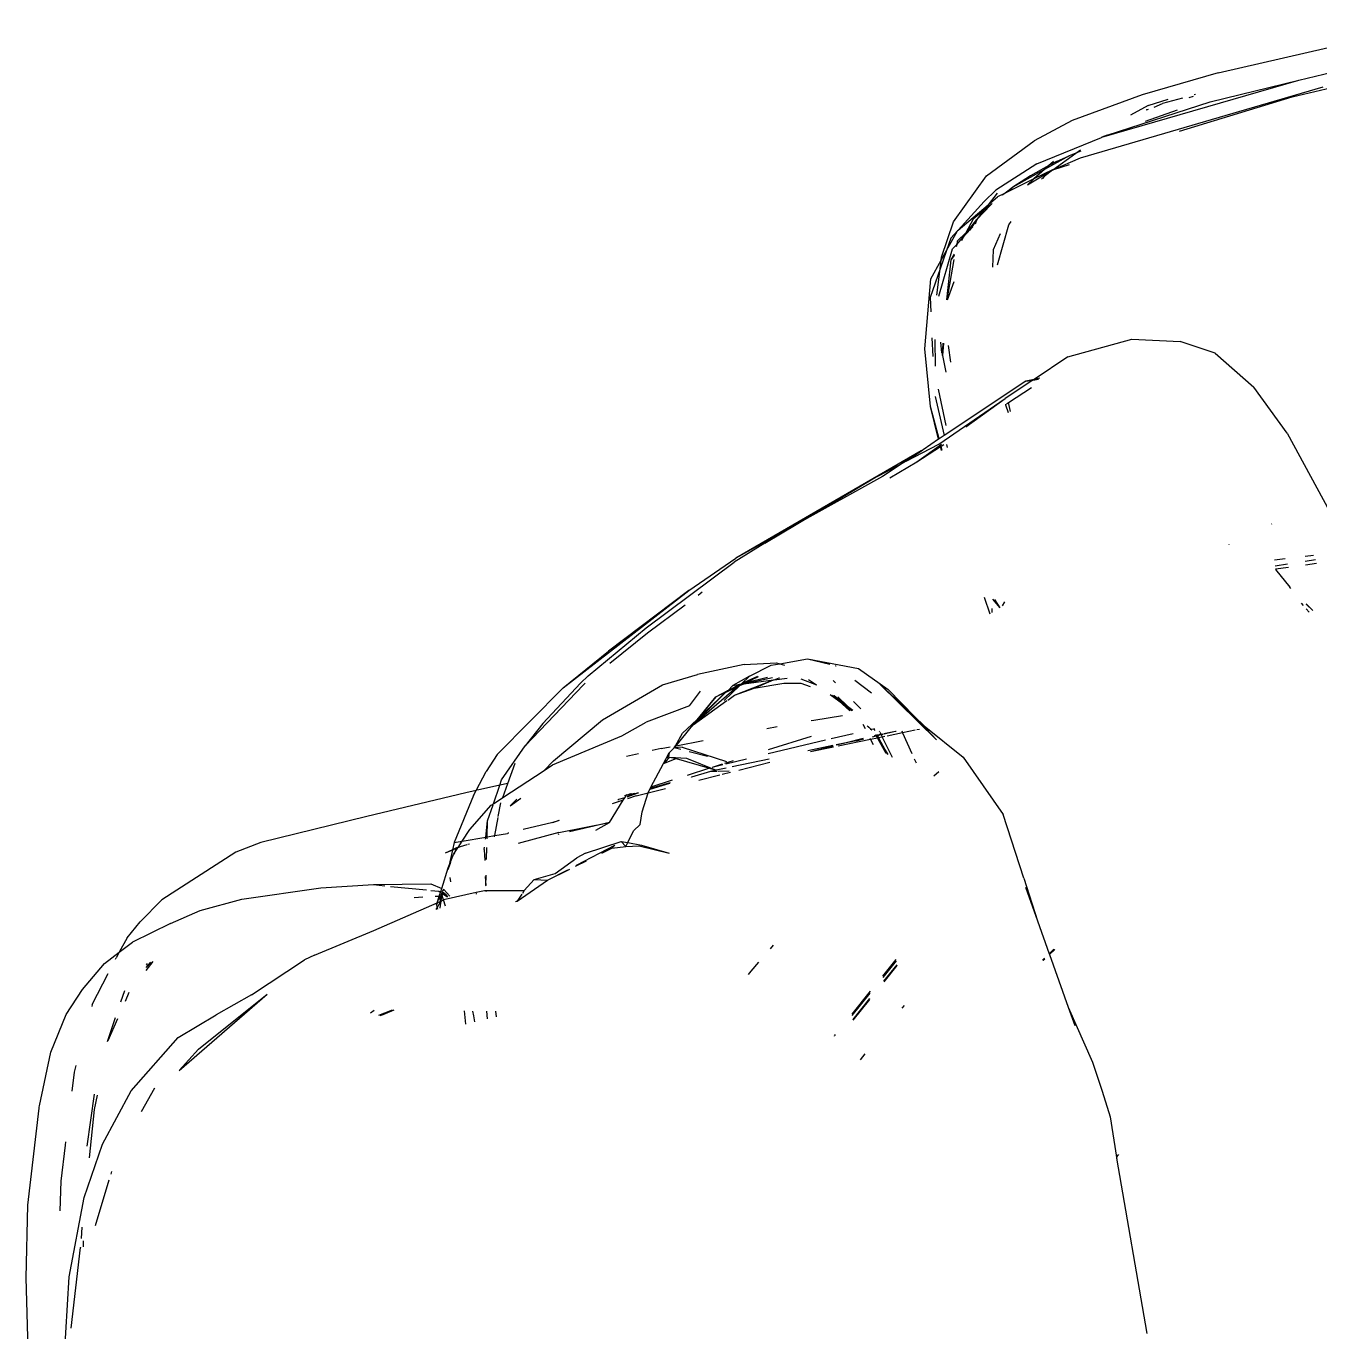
# Model space of a CAD drawing. Header units: millimetres. Extents: x -41292 to 298682, y -22072 to 33155.
# Drawn here: x 30122.3 to 30342.8, y -12692.2 to -12469.6 of the extents above; entities that cross this region are included whole.
import ezdxf

# ---------------------------------------------------------------- set-up
doc = ezdxf.new("R2010")
doc.units = ezdxf.units.MM

# ---------------------------------------------------------------- blocks, each defined once
blk = doc.blocks.new('rmfnasesx')
for p, q in [((57788.78, 3034.87), (57823.25, 3042.86)), ((57802.52, 3033.62), (57815.76, 3036.89)), ((57768.95, 3023.9), (57802.52, 3033.62)), ((57788.78, 3034.87), (57775.82, 3031.15)), ((57787.38, 3029.96), (57802.52, 3033.62)), ((57801.4, 3030.79), (57818.46, 3034.82)), ((57775.82, 3031.15), (57763.88, 3026.76)), ((57765.29, 3020.38), (57806.67, 3032.52)), ((57782.68, 3030.59), (57779.29, 3029.65)), ((57782.2, 3024.95), (57801.4, 3030.79)), ((57783.85, 3030.7), (57784.55, 3030.9)), ((57784.91, 3031.21), (57784.66, 3031.14)), ((57769.86, 3024.28), (57787.38, 3029.96)), ((57776.85, 3029.31), (57773.81, 3027.68)), ((57776.37, 3026.63), (57781.81, 3028.61)), ((57776.56, 3028.59), (57776.5, 3028.56)), ((57776.56, 3028.59), (57776.91, 3028.7)), ((57776.85, 3029.31), (57780.23, 3030.41)), ((57777.88, 3029.02), (57779.29, 3029.65)), ((57763.88, 3026.76), (57757.39, 3023.29)), ((57757.86, 3019.35), (57768.86, 3023.87)), ((57768.91, 3023.89), (57768.86, 3023.87)), ((57768.91, 3023.89), (57768.95, 3023.9)), ((57769.86, 3024.28), (57768.95, 3023.9)), ((57749.25, 3017.33), (57757.39, 3023.29)), ((57764.51, 3021.2), (57765.29, 3021.77)), ((57763.39, 3020.76), (57759.19, 3018.43)), ((57760.71, 3019.79), (57759.91, 3019.08)), ((57761.23, 3019.75), (57760.14, 3019.2)), ((57760.58, 3018.38), (57764.51, 3021.2)), ((57760.58, 3018.38), (57765.29, 3020.38)), ((57761.23, 3019.75), (57763.39, 3020.76)), ((57764.51, 3021.2), (57763.39, 3020.76)), ((57765.36, 3021.54), (57764.51, 3021.2)), ((57743.64, 3009.48), (57749.25, 3017.33)), ((57757.86, 3019.35), (57750.85, 3014.86)), ((57759.19, 3018.43), (57753.76, 3015.42)), ((57756.75, 3017.34), (57753.76, 3015.42)), ((57756.25, 3015.8), (57760.54, 3018.35)), ((57759.91, 3019.08), (57756.75, 3017.34)), ((57759.19, 3018.43), (57757.37, 3016.8)), ((57760.54, 3018.35), (57757.37, 3016.8)), ((57759.32, 3017.47), (57758.66, 3016.76)), ((57758.86, 3016.85), (57759.32, 3017.47)), ((57759.91, 3019.08), (57759.19, 3018.43)), ((57759.32, 3017.47), (57760.54, 3018.35)), ((57760.14, 3019.2), (57759.91, 3019.08)), ((57760.54, 3018.35), (57760.58, 3018.38)), ((57760.58, 3018.38), (57763.44, 3019.24)), ((57752.22, 3014.28), (57753.76, 3015.42)), ((57757.37, 3016.8), (57752.55, 3014.44)), ((57753.76, 3015.42), (57752.55, 3014.44)), ((57757.37, 3016.8), (57756.25, 3015.8)), ((57748.85, 3012.95), (57744.43, 3008.08)), ((57748.85, 3012.95), (57750.85, 3014.86)), ((57751.07, 3014.38), (57749.54, 3012.4)), ((57749.54, 3012.4), (57751.15, 3013.76)), ((57752.22, 3014.28), (57751.15, 3013.76)), ((57751.95, 3014.08), (57752.22, 3014.28)), ((57752.55, 3014.44), (57752.22, 3014.28)), ((57752.55, 3014.44), (57752.24, 3014.19)), ((57744.43, 3008.08), (57749.54, 3012.4)), ((57748.72, 3011.34), (57746.98, 3009.92)), ((57749.94, 3012.33), (57747.62, 3009.91)), ((57748.72, 3011.34), (57747.62, 3009.91)), ((57748.81, 3011.45), (57748.72, 3011.34)), ((57749.54, 3012.4), (57748.81, 3011.45)), ((57749.94, 3012.33), (57748.81, 3011.45)), ((57750.04, 3012.41), (57749.94, 3012.33)), ((57750.04, 3012.41), (57750.22, 3012.62)), ((57741.61, 3003.49), (57743.64, 3009.48)), ((57746.98, 3009.92), (57745.73, 3007.63)), ((57746.25, 3008.15), (57747.62, 3009.91)), ((57747.62, 3009.91), (57746.51, 3008.18)), ((57746.51, 3008.18), (57746.95, 3008.65)), ((57747.62, 3009.91), (57747.33, 3009.11)), ((57751.16, 3002.14), (57753.08, 3008.95)), ((57753.08, 3008.95), (57753.5, 3009.53)), ((57742.44, 3004.59), (57744.32, 3007.96)), ((57743.19, 3006.72), (57742.44, 3004.59)), ((57744.32, 3007.96), (57743.19, 3006.72)), ((57744.19, 3005.63), (57745.31, 3006.86)), ((57744.29, 3006.2), (57744.19, 3005.63)), ((57744.29, 3006.2), (57745.73, 3007.63)), ((57744.35, 3008.02), (57744.32, 3007.96)), ((57744.35, 3008.02), (57744.43, 3008.08)), ((57745.31, 3006.86), (57744.99, 3006.27)), ((57745.31, 3006.86), (57746.51, 3008.18)), ((57745.73, 3007.63), (57745.31, 3006.86)), ((57745.73, 3007.63), (57746.25, 3008.15)), ((57746.51, 3008.18), (57746.37, 3007.94)), ((57751.61, 3007.42), (57750.44, 3004.72)), ((57741.13, 2996.81), (57743.48, 3004.86)), ((57742.44, 3004.59), (57741.35, 3001.47)), ((57741.54, 3002.96), (57742.44, 3004.59)), ((57743.74, 3003.98), (57743.2, 3002.98)), ((57743.74, 3003.83), (57743.2, 3002.98)), ((57743.48, 3004.86), (57744.19, 3005.63)), ((57744.19, 3005.63), (57744.11, 3005.2)), ((57750.44, 3004.72), (57750.32, 3001.73)), ((57739.78, 2999.79), (57741.54, 3002.96)), ((57741.35, 3001.47), (57741.54, 3002.96)), ((57741.54, 3002.96), (57741.61, 3003.49)), ((57743.2, 3002.98), (57742.48, 2996.18)), ((57743.73, 3003.09), (57742.5, 2996.16)), ((57743.74, 3003.72), (57743.2, 3002.98)), ((57738.74, 2987.84), (57739.78, 2999.79)), ((57741.35, 3001.47), (57739.65, 2996.6)), ((57740.79, 2996.97), (57741.35, 3001.47)), ((57743.71, 2999.25), (57742.57, 2996.13)), ((57739.65, 2996.6), (57739.77, 2994.13)), ((57739.98, 2989.7), (57740.14, 2986.51)), ((57740.57, 2984.88), (57740.52, 2989.45)), ((57741.66, 2987.14), (57741.48, 2988.99)), ((57741.78, 2986.7), (57741.9, 2988.79)), ((57741.93, 2988.77), (57741.78, 2986.7)), ((57742.72, 2988.4), (57743.13, 2985.58)), ((57763.15, 2986.46), (57774.07, 2989.48)), ((57774.07, 2989.48), (57782.28, 2989.1)), ((57788.27, 2987.12), (57782.28, 2989.1)), ((57739.73, 2977.98), (57738.74, 2987.84)), ((57741.66, 2987.14), (57741.78, 2986.7)), ((57741.78, 2986.7), (57742.37, 2983.87)), ((57763.15, 2986.46), (57757.38, 2982.62)), ((57788.27, 2987.12), (57794.85, 2981.31)), ((57756, 2982.34), (57742.08, 2973.05)), ((57757.2, 2982.51), (57752.48, 2979.37)), ((57757.38, 2982.62), (57756, 2982.34)), ((57756, 2982.34), (57757.2, 2982.51)), ((57757.2, 2982.51), (57758.13, 2982.64)), ((57757.38, 2982.62), (57757.2, 2982.51)), ((57758.39, 2982.83), (57757.38, 2982.62)), ((57740.51, 2979.71), (57742.08, 2973.05)), ((57742.41, 2974.73), (57741.07, 2980.95)), ((57741.13, 2971.6), (57752.48, 2979.37)), ((57745.73, 2974.53), (57752.48, 2979.37)), ((57753, 2978.69), (57756.94, 2981.25)), ((57800.53, 2973.43), (57794.85, 2981.31)), ((57741.19, 2972.46), (57739.73, 2977.98)), ((57741.12, 2972.41), (57739.73, 2977.98)), ((57752.59, 2978.21), (57752.56, 2978.39)), ((57753.01, 2976.91), (57752.59, 2978.21)), ((57752.68, 2978.48), (57753, 2978.69)), ((57753.39, 2977.14), (57753, 2978.69)), ((57742.08, 2973.05), (57741.19, 2972.46)), ((57800.53, 2973.43), (57809.55, 2956.78)), ((57738.11, 2970.43), (57729.89, 2965.67)), ((57738.11, 2970.43), (57735.16, 2968.45)), ((57735.59, 2968.68), (57741.13, 2971.6)), ((57738.38, 2970.48), (57735.59, 2968.68)), ((57737.4, 2968.55), (57741.6, 2971.57)), ((57737.4, 2968.55), (57741.43, 2971.17)), ((57738.46, 2970.63), (57738.11, 2970.43)), ((57741.12, 2972.41), (57738.46, 2970.63)), ((57741.19, 2972.46), (57741.12, 2972.41)), ((57741.43, 2971.17), (57741.52, 2971.23)), ((57741.6, 2970.48), (57741.43, 2971.17)), ((57741.52, 2971.23), (57742, 2971.54)), ((57741.7, 2970.53), (57741.52, 2971.23)), ((57742.45, 2971.51), (57742.57, 2970.98)), ((57729.89, 2965.67), (57735.05, 2968.39)), ((57735.05, 2968.39), (57731.55, 2966.06)), ((57732.78, 2965.85), (57737.4, 2968.55)), ((57735.16, 2968.45), (57735.05, 2968.39)), ((57735.59, 2968.68), (57735.16, 2968.45)), ((57731.55, 2966.06), (57717.13, 2958.05)), ((57729.89, 2965.67), (57706.53, 2952.15)), ((57717.13, 2958.05), (57729.89, 2965.67)), ((57717.13, 2958.05), (57706.53, 2952.15)), ((57711.51, 2954.69), (57717.13, 2958.05)), ((57797.86, 2957.96), (57797.91, 2957.99)), ((57711.51, 2954.69), (57706.24, 2951.45)), ((57790.59, 2954.51), (57790.61, 2954.48)), ((57803.61, 2952.49), (57805.01, 2952.67)), ((57691.28, 2940.28), (57706.24, 2951.45)), ((57698.55, 2946.62), (57706.53, 2952.15)), ((57798.39, 2951.83), (57800.19, 2952.06)), ((57800.56, 2951.09), (57798.48, 2950.76)), ((57798.52, 2950.29), (57800.75, 2950.61)), ((57805.34, 2951.84), (57803.62, 2951.57)), ((57803.63, 2951.02), (57805.55, 2951.29)), ((57798.53, 2950.21), (57800.96, 2947.17)), ((57677.13, 2930.01), (57698.55, 2946.62)), ((57698.55, 2946.62), (57684.84, 2936.28)), ((57700.13, 2945.84), (57700.83, 2946.37)), ((57801.14, 2946.98), (57800.96, 2947.17)), ((57691.47, 2939.41), (57697.91, 2944.19)), ((57748.85, 2945.46), (57749.87, 2942.65)), ((57750.31, 2945.14), (57751.53, 2943.68)), ((57750.63, 2945.07), (57751.55, 2943.69)), ((57752.01, 2943.98), (57752.41, 2944.69)), ((57802.89, 2944.48), (57803.26, 2944.07)), ((57804.88, 2943.23), (57803.76, 2944.34)), ((57804.88, 2943.23), (57803.76, 2944.31)), ((57750.18, 2943.54), (57750.2, 2942.85)), ((57803.77, 2943.49), (57804.28, 2942.93)), ((57681.37, 2932.08), (57691.28, 2940.28)), ((57685.09, 2934.24), (57691.47, 2939.41)), ((57677.13, 2930.01), (57684.84, 2936.28)), ((57714.05, 2934.12), (57718.78, 2934.95)), ((57718.78, 2934.95), (57722.54, 2934.05)), ((57718.78, 2934.95), (57727.48, 2933.31)), ((57707.96, 2934.02), (57699.99, 2932.28)), ((57707.96, 2934.02), (57713.46, 2934.27)), ((57708.9, 2932.02), (57712.58, 2933.86)), ((57712.58, 2933.86), (57714.05, 2934.12)), ((57713.46, 2934.27), (57714.05, 2934.12)), ((57714.05, 2934.12), (57714.86, 2933.9)), ((57723.47, 2933.83), (57723.58, 2933.8)), ((57723.58, 2933.8), (57723.63, 2933.76)), ((57727.48, 2933.31), (57732.54, 2929.75)), ((57670.61, 2920.11), (57680.55, 2930.55)), ((57673.63, 2923.92), (57680.06, 2930.83)), ((57681.37, 2932.08), (57680.06, 2930.83)), ((57680.55, 2930.55), (57680.86, 2930.81)), ((57683.8, 2924.56), (57694.02, 2930.54)), ((57694.02, 2930.54), (57699.99, 2932.28)), ((57704.56, 2927.84), (57707.25, 2930.43)), ((57705.23, 2929.59), (57707.22, 2930.65)), ((57705.23, 2929.59), (57706.06, 2930.4)), ((57708.9, 2932.02), (57706.06, 2930.4)), ((57706.06, 2930.4), (57707.22, 2930.65)), ((57706.34, 2928.79), (57712.95, 2931.37)), ((57706.63, 2930.14), (57707.22, 2930.65)), ((57706.63, 2930.14), (57707.25, 2930.43)), ((57707.22, 2930.65), (57707.51, 2930.68)), ((57707.25, 2930.43), (57707.88, 2930.73)), ((57707.25, 2930.43), (57707.51, 2930.68)), ((57707.57, 2930.74), (57707.51, 2930.68)), ((57707.57, 2930.74), (57708.9, 2932.02)), ((57710.25, 2931.95), (57707.57, 2930.74)), ((57707.57, 2930.74), (57708.07, 2930.82)), ((57707.57, 2930.74), (57707.88, 2930.73)), ((57707.88, 2930.73), (57712.81, 2931.81)), ((57707.88, 2930.73), (57712.95, 2931.37)), ((57707.88, 2930.73), (57708.07, 2930.82)), ((57708.07, 2930.82), (57708.27, 2930.92)), ((57708.27, 2930.92), (57710.42, 2931.94)), ((57708.27, 2930.92), (57711.94, 2931.85)), ((57709.66, 2929.99), (57712.95, 2931.37)), ((57709.66, 2929.99), (57714.74, 2930.83)), ((57712.95, 2931.37), (57713.1, 2931.39)), ((57713.1, 2931.39), (57713.91, 2931.75)), ((57713.1, 2931.39), (57715.3, 2931.67)), ((57713.91, 2931.75), (57713.96, 2931.74)), ((57714.74, 2930.83), (57717.6, 2930.82)), ((57717.6, 2930.82), (57719.22, 2930.24)), ((57717.61, 2931.55), (57720.28, 2930.53)), ((57718.92, 2931.47), (57720.28, 2930.53)), ((57723.14, 2931.26), (57723.54, 2930.85)), ((57726.84, 2931.32), (57729.67, 2929.15)), ((57731.07, 2930.65), (57740.75, 2921.18)), ((57731.07, 2930.65), (57737.04, 2925.06)), ((57665.86, 2918.64), (57677.13, 2930.01)), ((57698.63, 2926.93), (57700.53, 2929.46)), ((57699.42, 2923.91), (57706.63, 2930.14)), ((57699.42, 2923.91), (57704.91, 2929.32)), ((57703.14, 2928.48), (57699.89, 2924.59)), ((57700.22, 2924.9), (57704.91, 2929.32)), ((57700.22, 2924.9), (57703.14, 2928.48)), ((57703.14, 2928.48), (57705.16, 2929.55)), ((57703.14, 2928.48), (57704.91, 2929.32)), ((57704.91, 2929.32), (57704.99, 2929.36)), ((57704.99, 2929.36), (57706.63, 2930.14)), ((57704.99, 2929.36), (57705.16, 2929.55)), ((57705.16, 2929.55), (57705.23, 2929.59)), ((57705.16, 2927.94), (57706.34, 2928.79)), ((57706.34, 2928.79), (57709.66, 2929.99)), ((57722.64, 2928.87), (57724.1, 2927.8)), ((57723.02, 2928.76), (57724.1, 2927.8)), ((57723.32, 2928.67), (57723.23, 2928.7)), ((57726.32, 2926.18), (57723.32, 2928.67)), ((57723.32, 2928.67), (57725.58, 2926.91)), ((57723.96, 2928.49), (57725.58, 2926.91)), ((57732.54, 2929.75), (57737.04, 2925.06)), ((57698.63, 2926.93), (57691.27, 2924.14)), ((57699.27, 2923.73), (57705.03, 2927.84)), ((57724.1, 2927.8), (57726.32, 2926.18)), ((57724.1, 2927.8), (57725.99, 2926.12)), ((57725.58, 2926.91), (57726.32, 2926.18)), ((57725.58, 2926.91), (57726.48, 2926.2)), ((57726.61, 2927.72), (57727.86, 2926.44)), ((57673.63, 2923.92), (57670.61, 2920.11)), ((57675.46, 2917.6), (57683.8, 2924.56)), ((57687.1, 2921.84), (57691.27, 2924.14)), ((57697.44, 2922.27), (57699.89, 2924.59)), ((57699.89, 2924.59), (57698.93, 2923.43)), ((57699.17, 2923.6), (57699.27, 2923.73)), ((57699.27, 2923.73), (57699.42, 2923.91)), ((57699.42, 2923.91), (57700.22, 2924.9)), ((57699.89, 2924.59), (57700.22, 2924.9)), ((57719.82, 2924.46), (57719.4, 2924.39)), ((57724.73, 2925.25), (57719.82, 2924.46)), ((57728.17, 2923.84), (57728.57, 2923.06)), ((57737.04, 2925.06), (57738.66, 2923.54)), ((57737.04, 2925.06), (57740.75, 2921.18)), ((57675.3, 2916.88), (57687.1, 2921.84)), ((57696.25, 2920.14), (57697.44, 2922.27)), ((57696.36, 2920.16), (57699.17, 2923.6)), ((57698.93, 2923.43), (57699.17, 2923.6)), ((57713.59, 2923.35), (57711.82, 2923.04)), ((57719.38, 2921.75), (57712.03, 2919.45)), ((57726.53, 2922.2), (57722.77, 2921.31)), ((57728.91, 2923.53), (57729.59, 2922.93)), ((57729.12, 2923.45), (57729.59, 2922.93)), ((57729.4, 2921.42), (57729.51, 2921.21)), ((57729.49, 2922.91), (57729.43, 2922.9)), ((57729.59, 2922.93), (57729.49, 2922.91)), ((57730.69, 2921.45), (57729.51, 2921.21)), ((57729.63, 2922.93), (57729.59, 2922.93)), ((57730.09, 2923), (57729.63, 2922.93)), ((57729.63, 2922.93), (57729.68, 2922.85)), ((57729.68, 2922.85), (57729.72, 2922.84)), ((57729.85, 2921.69), (57730.45, 2921.83)), ((57730.07, 2923.06), (57730.09, 2923)), ((57730.17, 2923.01), (57730.09, 2923)), ((57730.09, 2923), (57730.23, 2922.75)), ((57730.42, 2921.93), (57730.14, 2921.85)), ((57730.36, 2921.98), (57730.42, 2921.93)), ((57730.42, 2921.93), (57730.64, 2921.97)), ((57730.42, 2921.93), (57730.45, 2921.83)), ((57730.45, 2921.83), (57730.68, 2921.89)), ((57730.45, 2921.83), (57730.69, 2921.45)), ((57730.57, 2922.11), (57730.64, 2921.97)), ((57730.64, 2921.97), (57731.27, 2922.1)), ((57730.64, 2921.97), (57730.68, 2921.89)), ((57730.68, 2921.89), (57731.3, 2922.04)), ((57730.68, 2921.89), (57730.89, 2921.49)), ((57730.89, 2921.49), (57730.69, 2921.45)), ((57730.69, 2921.45), (57732.34, 2918.76)), ((57730.69, 2921.45), (57732.14, 2918.89)), ((57730.69, 2921.45), (57731.99, 2919.41)), ((57731.51, 2921.62), (57730.89, 2921.49)), ((57730.89, 2921.49), (57731.99, 2919.41)), ((57730.98, 2922.68), (57731.02, 2922.6)), ((57731.11, 2922.42), (57731.27, 2922.1)), ((57731.27, 2922.1), (57731.61, 2922.17)), ((57731.27, 2922.1), (57731.3, 2922.04)), ((57731.3, 2922.04), (57731.65, 2922.12)), ((57731.3, 2922.04), (57731.51, 2921.62)), ((57731.96, 2921.71), (57731.51, 2921.62)), ((57731.51, 2921.62), (57733.21, 2918.18)), ((57731.79, 2922.21), (57733.49, 2922.57)), ((57731.85, 2922.17), (57733.49, 2922.57)), ((57734.97, 2922.33), (57732.37, 2921.8)), ((57733.49, 2922.57), (57733.79, 2922.64)), ((57733.79, 2922.64), (57733.85, 2922.65)), ((57734.82, 2922.68), (57734.97, 2922.33)), ((57737.11, 2922.78), (57734.97, 2922.33)), ((57734.97, 2922.33), (57736.55, 2918.83)), ((57737.83, 2922.92), (57737.41, 2922.84)), ((57738.66, 2923.54), (57745.31, 2918.19)), ((57666.59, 2914.32), (57670.61, 2920.11)), ((57693.8, 2919.66), (57692.29, 2919.32)), ((57693.8, 2919.66), (57695.35, 2919.96)), ((57695.19, 2918.96), (57696.05, 2919.77)), ((57696.05, 2919.77), (57696.36, 2920.16)), ((57696.05, 2919.77), (57696.25, 2920.14)), ((57697.38, 2919.93), (57696.05, 2919.77)), ((57697.15, 2919.48), (57696.05, 2919.77)), ((57696.17, 2920.12), (57696.25, 2920.14)), ((57696.25, 2920.14), (57696.36, 2920.16)), ((57696.36, 2920.16), (57700.95, 2921.04)), ((57697.38, 2919.93), (57704.95, 2917.45)), ((57721.81, 2921.08), (57712.07, 2918.75)), ((57723.1, 2920.17), (57718.81, 2919.26)), ((57723.14, 2920.08), (57719.3, 2919.1)), ((57723.22, 2919.9), (57719.3, 2919.1)), ((57725.36, 2920.65), (57723.65, 2920.28)), ((57725.36, 2920.65), (57723.73, 2920.23)), ((57729.51, 2921.21), (57724, 2920.07)), ((57728.24, 2921.37), (57725.36, 2920.65)), ((57727.05, 2921), (57725.36, 2920.65)), ((57727.05, 2921), (57728.35, 2921.32)), ((57729.51, 2921.21), (57729.96, 2920.34)), ((57731.99, 2919.41), (57732.34, 2918.76)), ((57731.99, 2919.41), (57732.46, 2918.68)), ((57665.86, 2918.64), (57664.01, 2915.73)), ((57667.68, 2913.73), (57668.94, 2917.2)), ((57673.88, 2915.95), (57675.46, 2917.6)), ((57689.94, 2918.79), (57687.89, 2918.32)), ((57692.08, 2913.08), (57694.19, 2917.1)), ((57694.19, 2917.1), (57695.19, 2918.96)), ((57694.19, 2917.1), (57696.37, 2917.99)), ((57694.95, 2917.87), (57694.19, 2917.1)), ((57694.19, 2917.1), (57694.92, 2917.73)), ((57694.92, 2917.73), (57694.95, 2917.87)), ((57694.95, 2917.87), (57695.04, 2918.32)), ((57695.28, 2918.21), (57694.95, 2917.87)), ((57695.19, 2918.96), (57695.04, 2918.32)), ((57695.28, 2918.21), (57696.37, 2917.99)), ((57695.28, 2918.21), (57698.14, 2918.01)), ((57696.37, 2917.99), (57702.07, 2916.32)), ((57698.14, 2918.01), (57703.21, 2915.99)), ((57701.69, 2918.3), (57698.6, 2919.11)), ((57704.22, 2917), (57702.51, 2916.46)), ((57706.11, 2917.59), (57704.61, 2917.12)), ((57708.38, 2917.87), (57704.84, 2917.02)), ((57712.21, 2917.86), (57705.91, 2916.53)), ((57707.06, 2916), (57712.35, 2917.34)), ((57719.3, 2919.1), (57719.27, 2919.11)), ((57736.96, 2917.92), (57737.27, 2917.24)), ((57745.31, 2918.19), (57752.11, 2908.44)), ((57662.27, 2912.51), (57664.01, 2915.73)), ((57666.81, 2911.31), (57673.88, 2915.95)), ((57673.88, 2915.95), (57675.3, 2916.88)), ((57702.07, 2916.32), (57698.26, 2915.08)), ((57698.98, 2914.79), (57698.92, 2914.82)), ((57702.24, 2915.75), (57698.98, 2914.79)), ((57700.26, 2914.28), (57703.84, 2915.19)), ((57702.07, 2916.32), (57703.21, 2915.99)), ((57703.21, 2915.99), (57702.24, 2915.75)), ((57703.38, 2915.78), (57702.24, 2915.75)), ((57704.33, 2916.9), (57702.51, 2916.46)), ((57704.92, 2916.32), (57703.21, 2915.99)), ((57705.43, 2915.82), (57703.51, 2915.78)), ((57704.22, 2915.28), (57705.61, 2915.63)), ((57740.32, 2915.04), (57741.13, 2915.77)), ((57662.27, 2912.51), (57660.52, 2912.11)), ((57661.8, 2911.69), (57662.27, 2912.51)), ((57666.29, 2913.42), (57662.5, 2912.56)), ((57665.21, 2910.26), (57666.29, 2913.42)), ((57666.29, 2913.42), (57666.59, 2914.32)), ((57667.68, 2913.73), (57666.29, 2913.42)), ((57666.81, 2911.31), (57667.68, 2913.73)), ((57691.6, 2912.09), (57694.56, 2912.84)), ((57691.67, 2912.31), (57691.88, 2912.71)), ((57695.25, 2913.7), (57691.88, 2912.71)), ((57691.88, 2912.71), (57691.96, 2912.85)), ((57695.33, 2913.8), (57691.96, 2912.85)), ((57691.96, 2912.85), (57692.08, 2913.08)), ((57695.69, 2914.25), (57692.08, 2913.08)), ((57660.52, 2912.11), (57643.62, 2908.07)), ((57661.8, 2911.69), (57658.51, 2903.64)), ((57664.83, 2910.01), (57665.21, 2910.26)), ((57665.21, 2910.26), (57666.81, 2911.31)), ((57666.05, 2908.07), (57666.49, 2910.41)), ((57668.08, 2909.89), (57669.88, 2911.23)), ((57668.08, 2909.89), (57669.2, 2911.06)), ((57684.98, 2907.07), (57687.34, 2910.87)), ((57687.34, 2910.87), (57685.44, 2910.27)), ((57686.41, 2910.88), (57686.56, 2910.98)), ((57687.6, 2911.29), (57686.56, 2910.98)), ((57687.34, 2910.87), (57687.6, 2911.29)), ((57687.84, 2911.67), (57687.55, 2911.6)), ((57687.6, 2911.29), (57687.84, 2911.67)), ((57687.84, 2911.67), (57687.95, 2911.86)), ((57688.56, 2911.93), (57687.97, 2911.74)), ((57689.31, 2912.02), (57687.98, 2911.71)), ((57688.83, 2911.97), (57687.98, 2911.71)), ((57689.91, 2912.1), (57688.03, 2911.47)), ((57688.03, 2911.44), (57689.91, 2912.1)), ((57689.56, 2911.58), (57688.09, 2911.11)), ((57689.56, 2911.58), (57691.6, 2912.09)), ((57689.91, 2912.1), (57689.95, 2912.1)), ((57690.59, 2908.88), (57691.6, 2912.09)), ((57691.6, 2912.09), (57691.67, 2912.31)), ((57643.62, 2908.07), (57625.55, 2903.64)), ((57661.21, 2905.86), (57664.83, 2910.01)), ((57664.22, 2907.35), (57665.15, 2910.09)), ((57690.26, 2906.73), (57690.59, 2908.88)), ((57755.65, 2897.55), (57752.11, 2908.44)), ((57659.9, 2903.88), (57661.21, 2905.86)), ((57663.9, 2904.57), (57664.22, 2907.35)), ((57664.15, 2904.62), (57664.22, 2907.35)), ((57665.44, 2904.84), (57666.02, 2907.92)), ((57675.35, 2907.07), (57670.27, 2905.84)), ((57675.35, 2907.07), (57676.4, 2907.43)), ((57676.42, 2907.41), (57675.35, 2907.07)), ((57676.38, 2905.38), (57684.98, 2907.07)), ((57684.98, 2907.07), (57678.16, 2905.48)), ((57682.67, 2905.74), (57684.98, 2907.07)), ((57689.12, 2905.64), (57690.26, 2906.73)), ((57625.55, 2903.64), (57621.29, 2901.98)), ((57658.51, 2903.64), (57658.23, 2902.41)), ((57658.51, 2903.64), (57659.9, 2903.88)), ((57659.2, 2902.82), (57659.9, 2903.88)), ((57659.9, 2903.88), (57663.9, 2904.57)), ((57663.86, 2904.2), (57663.9, 2904.57)), ((57663.9, 2904.57), (57664.15, 2904.62)), ((57664.14, 2904.27), (57664.15, 2904.62)), ((57664.15, 2904.62), (57665.44, 2904.84)), ((57665.4, 2904.61), (57665.44, 2904.84)), ((57665.44, 2904.84), (57667.64, 2905.21)), ((57667.76, 2905.24), (57667.64, 2905.21)), ((57667.84, 2905.26), (57667.76, 2905.24)), ((57676.38, 2905.38), (57669.45, 2903.45)), ((57676.39, 2905.07), (57676.21, 2905.03)), ((57680.9, 2901.82), (57686.98, 2903.83)), ((57687.78, 2902.96), (57686.98, 2903.83)), ((57686.98, 2903.83), (57688.11, 2903.62)), ((57687.78, 2902.96), (57688.11, 2903.62)), ((57688.11, 2903.62), (57689.12, 2905.64)), ((57688.11, 2903.62), (57690.47, 2903.19)), ((57621.29, 2901.98), (57608.69, 2893.86)), ((57658.23, 2902.41), (57657.02, 2901.81)), ((57658.22, 2902.33), (57657.02, 2901.81)), ((57658.22, 2902.33), (57657.6, 2899.61)), ((57657.6, 2899.61), (57658.39, 2901.59)), ((57658.88, 2902.62), (57658.22, 2902.33)), ((57658.23, 2902.41), (57658.22, 2902.33)), ((57658.93, 2902.74), (57658.23, 2902.41)), ((57658.39, 2901.59), (57658.58, 2901.88)), ((57658.58, 2901.88), (57658.5, 2901.67)), ((57658.58, 2901.88), (57659.15, 2902.74)), ((57658.88, 2902.62), (57658.58, 2901.88)), ((57658.93, 2902.74), (57658.88, 2902.62)), ((57659.15, 2902.74), (57658.88, 2902.62)), ((57659.2, 2902.82), (57658.93, 2902.74)), ((57659.53, 2902.9), (57659.15, 2902.74)), ((57659.15, 2902.74), (57659.2, 2902.82)), ((57659.53, 2902.9), (57659.2, 2902.82)), ((57660.69, 2903.24), (57659.53, 2902.9)), ((57661.16, 2903.37), (57660.86, 2903.29)), ((57663.66, 2902.47), (57663.71, 2902.88)), ((57663.66, 2902.47), (57663.73, 2900.58)), ((57664.04, 2900.77), (57664.1, 2902.8)), ((57679.36, 2899.77), (57685.91, 2903.18)), ((57680.9, 2901.82), (57679.46, 2901.03)), ((57683.68, 2901.81), (57685.42, 2902.68)), ((57685.91, 2903.18), (57685.42, 2902.68)), ((57685.42, 2902.68), (57687.78, 2902.96)), ((57687.78, 2902.96), (57690.08, 2903.09)), ((57690.08, 2903.09), (57695.16, 2901.81)), ((57690.47, 2903.19), (57695.16, 2901.81)), ((57656.42, 2895.79), (57657.49, 2899.33)), ((57657.49, 2899.33), (57657.6, 2899.61)), ((57657.93, 2900.25), (57657.51, 2899.17)), ((57657.6, 2899.61), (57657.51, 2899.17)), ((57657.51, 2899.17), (57657.53, 2899.05)), ((57675.77, 2898.39), (57679.46, 2901.03)), ((57679.23, 2899.59), (57681.1, 2900.52)), ((57657.77, 2897.7), (57657.9, 2896.92)), ((57663.83, 2897.84), (57663.92, 2896.31)), ((57663.92, 2896.31), (57663.96, 2898.06)), ((57669.29, 2893.63), (57674.46, 2897.22)), ((57670.45, 2895.44), (57672.17, 2897.36)), ((57672.17, 2897.36), (57675.77, 2898.39)), ((57672.17, 2897.36), (57674.46, 2897.22)), ((57674.46, 2897.22), (57678.24, 2899.1)), ((57674.46, 2897.22), (57677.88, 2899)), ((57755.65, 2897.55), (57757.97, 2890.31)), ((57622.33, 2893.99), (57635.81, 2895.93)), ((57635.81, 2895.93), (57644.75, 2896.47)), ((57644.75, 2896.47), (57654.54, 2896.59)), ((57644.75, 2896.47), (57646.71, 2896.27)), ((57647.66, 2896.17), (57653.81, 2895.55)), ((57654.54, 2896.59), (57656.42, 2895.79)), ((57654.55, 2895.47), (57655.89, 2895.34)), ((57655.89, 2895.34), (57656.24, 2895.26)), ((57655.89, 2895.34), (57656.2, 2895.15)), ((57655.98, 2894.52), (57656.2, 2895.15)), ((57656.2, 2895.15), (57656.24, 2895.26)), ((57656.41, 2895.01), (57656.2, 2894.54)), ((57656.24, 2895.26), (57656.42, 2895.79)), ((57656.31, 2895.08), (57656.41, 2895.01)), ((57656.38, 2894.55), (57656.47, 2894.98)), ((57656.39, 2895.22), (57656.49, 2895.19)), ((57656.49, 2895.19), (57656.41, 2895.01)), ((57656.41, 2895.01), (57656.47, 2894.98)), ((57656.44, 2894.55), (57656.47, 2894.98)), ((57656.47, 2894.98), (57656.49, 2895.19)), ((57656.47, 2894.98), (57656.62, 2894.88)), ((57656.49, 2895.19), (57656.54, 2895.31)), ((57656.49, 2895.19), (57656.72, 2895.14)), ((57656.49, 2894.55), (57656.62, 2894.88)), ((57656.54, 2895.31), (57656.77, 2895.64)), ((57656.62, 2894.88), (57656.72, 2895.14)), ((57656.62, 2894.88), (57657.37, 2894.41)), ((57656.65, 2895.69), (57656.77, 2895.64)), ((57656.72, 2895.14), (57657.16, 2894.77)), ((57656.77, 2895.64), (57657.78, 2894.49)), ((57657.01, 2893.98), (57662.29, 2895.2)), ((57657.16, 2894.77), (57657.37, 2894.41)), ((57662.29, 2895.2), (57663.69, 2895.47)), ((57662.32, 2894.82), (57662.29, 2895.2)), ((57663.69, 2895.47), (57664.03, 2895.36)), ((57663.69, 2895.47), (57670.45, 2895.44)), ((57663.92, 2896.31), (57663.89, 2896.27)), ((57670.07, 2894.84), (57669.29, 2893.63)), ((57670.45, 2895.44), (57670.15, 2894.97)), ((57755.94, 2896.02), (57757.97, 2890.31)), ((57608.69, 2893.86), (57604.99, 2890.12)), ((57615.22, 2892.08), (57622.33, 2893.99)), ((57644.83, 2888.64), (57655.63, 2893.37)), ((57651.73, 2894.29), (57653.19, 2894.37)), ((57655.31, 2894.49), (57655.98, 2894.52)), ((57655.44, 2892.21), (57655.63, 2892.53)), ((57655.7, 2893.4), (57655.52, 2893)), ((57655.52, 2893), (57655.63, 2893.37)), ((57655.52, 2893), (57655.63, 2892.53)), ((57655.63, 2893.37), (57655.95, 2894.43)), ((57655.63, 2892.53), (57656.14, 2893.42)), ((57655.63, 2893.37), (57655.7, 2893.4)), ((57655.63, 2892.53), (57655.68, 2892.29)), ((57655.7, 2893.4), (57656.18, 2893.61)), ((57655.73, 2893.46), (57655.7, 2893.4)), ((57656.2, 2894.54), (57655.86, 2893.78)), ((57655.95, 2894.43), (57655.98, 2894.52)), ((57655.98, 2894.52), (57656.2, 2894.54)), ((57656.13, 2892.46), (57656.16, 2892.49)), ((57656.14, 2893.42), (57656.18, 2893.61)), ((57656.16, 2892.49), (57656.32, 2893.67)), ((57656.18, 2893.61), (57656.38, 2894.55)), ((57656.18, 2893.61), (57656.32, 2893.67)), ((57656.2, 2894.54), (57656.38, 2894.55)), ((57656.32, 2893.67), (57656.44, 2894.55)), ((57656.32, 2893.67), (57656.72, 2893.85)), ((57656.38, 2894.55), (57656.44, 2894.55)), ((57656.44, 2894.55), (57656.49, 2894.55)), ((57656.72, 2893.85), (57656.49, 2894.55)), ((57656.72, 2893.85), (57657.01, 2893.98)), ((57657.07, 2892.8), (57656.72, 2893.85)), ((57669, 2893.61), (57669.29, 2893.63)), ((57669.08, 2893.7), (57669.29, 2893.63)), ((57610.19, 2889.81), (57615.22, 2892.08)), ((57757.97, 2890.31), (57759.97, 2884.69)), ((57602.81, 2887.39), (57604.99, 2890.12)), ((57610.19, 2889.81), (57603.67, 2886.66)), ((57634.71, 2884.42), (57644.83, 2888.64)), ((57602.81, 2887.39), (57601.44, 2884.94)), ((57601.44, 2884.94), (57603.67, 2886.66)), ((57712.44, 2885.51), (57712.98, 2886.13)), ((57598.94, 2883), (57601.44, 2884.94)), ((57600.81, 2883.78), (57600.9, 2883.97)), ((57601.44, 2884.94), (57600.9, 2883.97)), ((57623.99, 2877.65), (57633.04, 2883.66)), ((57634.71, 2884.42), (57633.04, 2883.66)), ((57731.59, 2880.86), (57733.88, 2883.69)), ((57759.17, 2883.92), (57758.84, 2883.6)), ((57759.19, 2883.83), (57758.88, 2883.54)), ((57759.2, 2883.78), (57758.91, 2883.5)), ((57760.76, 2885.45), (57759.97, 2884.69)), ((57759.97, 2884.69), (57759.99, 2884.61)), ((57760.85, 2885.43), (57759.99, 2884.61)), ((57759.99, 2884.61), (57760.01, 2884.56)), ((57760.91, 2885.42), (57760.01, 2884.56)), ((57760.01, 2884.56), (57763.2, 2875.59)), ((57595.15, 2878.56), (57598.94, 2883)), ((57596.84, 2876.04), (57599.55, 2881.33)), ((57606.03, 2881.84), (57607.24, 2883.35)), ((57606.89, 2883.22), (57606.04, 2882.35)), ((57606.04, 2882.35), (57606.78, 2883.19)), ((57606.05, 2882.79), (57606.25, 2883.01)), ((57708.72, 2881.12), (57709.18, 2881.72)), ((57709.18, 2881.72), (57710.47, 2883.22)), ((57731.64, 2880.62), (57733.92, 2883.45)), ((57731.79, 2879.98), (57734.04, 2882.78)), ((57731.81, 2879.87), (57734.06, 2882.66)), ((57592.4, 2874.31), (57595.15, 2878.56)), ((57601.73, 2876.47), (57602.39, 2878.42)), ((57602.47, 2876.57), (57603.14, 2878.14)), ((57611.63, 2864.76), (57626.63, 2877.78)), ((57614.97, 2868.43), (57626.63, 2877.78)), ((57623.99, 2877.65), (57617.96, 2874.26)), ((57726.35, 2874.37), (57729.5, 2878.27)), ((57726.4, 2874.12), (57729.47, 2877.94)), ((57726.52, 2873.46), (57729.4, 2877.02)), ((57726.54, 2873.35), (57729.38, 2876.87)), ((57596.84, 2876.04), (57596.75, 2875.7)), ((57644.26, 2874.61), (57644.91, 2875.06)), ((57647.96, 2875.03), (57645.61, 2874.16)), ((57648.26, 2875.03), (57646.35, 2874.26)), ((57660.23, 2874.92), (57660.44, 2872.66)), ((57661.87, 2874.11), (57661.73, 2874.91)), ((57664.19, 2873.56), (57664.07, 2874.89)), ((57665.72, 2873.92), (57665.64, 2874.87)), ((57734.88, 2875.38), (57735.27, 2875.87)), ((57763.2, 2875.59), (57767.35, 2866.21)), ((57763.2, 2875.59), (57764.33, 2872.42)), ((57589.78, 2867.89), (57592.4, 2874.31)), ((57599.44, 2869.73), (57600.82, 2873.81)), ((57599.56, 2869.86), (57601.19, 2873.63)), ((57611.5, 2870.4), (57617.96, 2874.26)), ((57646.35, 2874.26), (57645.83, 2874.09)), ((57662.05, 2873.05), (57661.87, 2874.11)), ((57603.45, 2861.28), (57611.5, 2870.4)), ((57723.34, 2870.63), (57723.38, 2870.68)), ((57723.43, 2870.75), (57723.55, 2870.89)), ((57611.63, 2864.76), (57614.97, 2868.43)), ((57587.83, 2858.77), (57589.78, 2867.89)), ((57727.8, 2866.61), (57728.6, 2867.6)), ((57767.35, 2866.21), (57768.98, 2861.26)), ((57593.73, 2864.5), (57593.33, 2861.25)), ((57594.03, 2865.63), (57593.73, 2864.5)), ((57598.56, 2852.2), (57603.45, 2861.28)), ((57605.22, 2857.8), (57607.47, 2861.84)), ((57595.98, 2851.89), (57597.23, 2860.75)), ((57597.64, 2860.58), (57597.13, 2858.11)), ((57768.98, 2861.26), (57770.34, 2856.88)), ((57585.83, 2841.8), (57587.77, 2858.35)), ((57587.77, 2858.35), (57587.8, 2858.51)), ((57587.8, 2858.51), (57587.83, 2858.77)), ((57597.13, 2858.11), (57596.31, 2849.89)), ((57770.34, 2856.88), (57771.46, 2850.01)), ((57592.27, 2852.6), (57592.19, 2852.01)), ((57592.19, 2852.01), (57591.46, 2845.9)), ((57595.44, 2843.1), (57598.56, 2852.2)), ((57771.46, 2850.01), (57771.81, 2850.45)), ((57771.46, 2850.01), (57771.5, 2849.81)), ((57776.64, 2819.91), (57771.5, 2849.81)), ((57591.46, 2845.9), (57591.31, 2840.85)), ((57597.39, 2838.32), (57599.74, 2846.11)), ((57600.03, 2847.08), (57600.18, 2847.57)), ((57585.56, 2829.43), (57585.83, 2841.8)), ((57592.9, 2829.59), (57595.44, 2843.1)), ((57595.04, 2838.03), (57594.94, 2836.14)), ((57593.22, 2820.83), (57594.82, 2834.57)), ((57594.85, 2834.65), (57594.85, 2834.58)), ((57595.3, 2835.75), (57595.3, 2834.71)), ((57586.02, 2814.16), (57585.56, 2829.43)), ((57591.43, 2805.84), (57592.9, 2829.59))]:
    blk.add_line(p, q)

msp = doc.modelspace()

# ---------------------------------------------------------------- block references
msp.add_blockref('rmfnasesx', (-27463.27, -15512.43))

doc.saveas('drawing.dxf')
